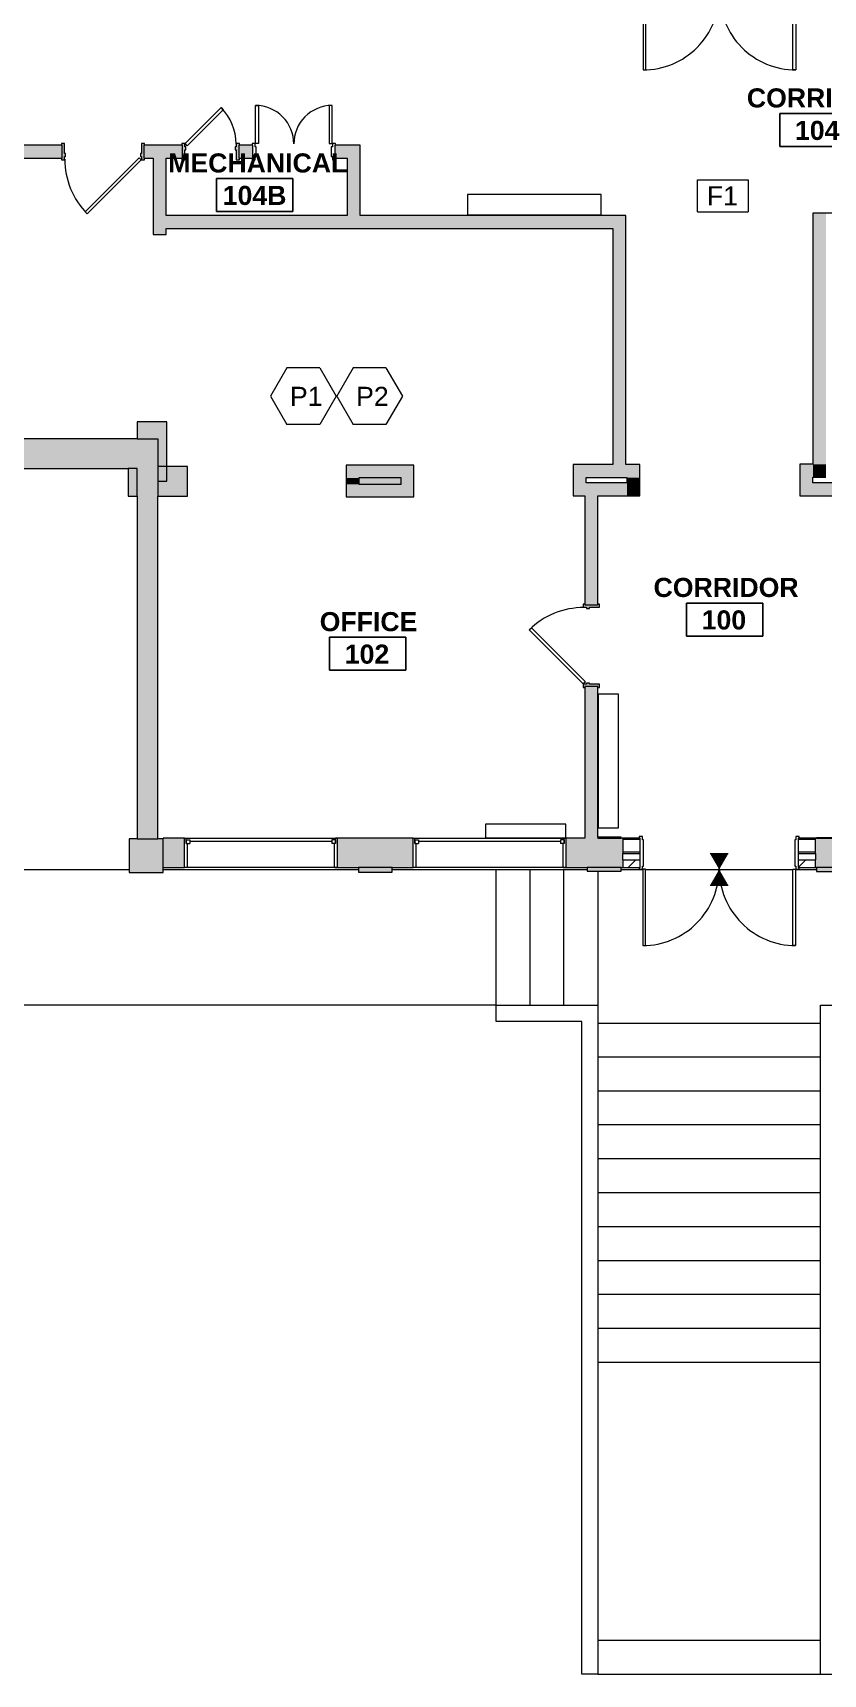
# Model space of a CAD drawing. Header units: inches. Extents: x -1569 to 1282, y -721 to 887.
# Drawn here: x -278 to 95, y -682 to 92 of the extents above; entities that cross this region are included whole.
import ezdxf

# ---------------------------------------------------------------- set-up
doc = ezdxf.new("R2010")
doc.units = ezdxf.units.IN
doc.header["$MEASUREMENT"] = 0
for name, color, linetype, lineweight in [('A-ANNO-KEYN', 231, 'Continuous', 9), ('A-ANNO-NOTE', 131, 'Continuous', 9), ('A-AREA-IDEN', 2, 'Continuous', 9), ('A-DETL', 90, 'Continuous', 13), ('A-DOOR', 31, 'Continuous', 13), ('A-FLOR', 192, 'Continuous', 13), ('A-GLAZ', 151, 'Continuous', 13), ('A-WALL', 113, 'Continuous', 13), ('A-WALL-PATT', 111, 'Continuous', 13), ('I-WALL', 2, 'Continuous', 13), ('M-EQPM', 50, 'Continuous', 13)]:
    doc.layers.add(name, color=color, linetype=linetype, lineweight=lineweight)
doc.styles.add('Arial', font='arial.ttf', dxfattribs={"height": 9})
doc.styles.add('Swis721 Lt BT', font='swissl.ttf', dxfattribs={"height": 9})
doc.styles.add('Swis721 Lt BT_B', font='', dxfattribs={"height": 9})
doc.styles.get('Swis721 Lt BT_B').set_extended_font_data('Swis721 Lt BT', bold=True)

# ---------------------------------------------------------------- blocks, each defined once
blk = doc.blocks.new('Door - Single - Solid Door 36_ x 84_-7220078-FIRST FLOOR FINISH')
at = {"layer": 'A-DOOR'}
h = blk.add_hatch(color=250, dxfattribs=at)
h.paths.add_polyline_path([(-15.63, -2.97), (-15.63, -3.72), (-14.13, -3.72), (-14.13, 0.9), (-13.63, 0.9), (-13.63, 2.4), (-14.13, 2.4), (-14.13, 3.9), (-15.63, 3.9), (-15.63, 3.15), (-15.26, 3.15), (-15.26, -2.97)], flags=0)
h.paths.add_polyline_path([(21.62, 2.4), (21.62, 0.9), (22.12, 0.9), (22.12, -3.72), (23.62, -3.72), (23.62, -2.97), (23.24, -2.97), (23.24, 3.15), (23.62, 3.15), (23.62, 3.9), (22.12, 3.9), (22.12, 2.4)], flags=0)
at = {"layer": 'A-DOOR', "color": 8, "lineweight": 20}
for p, q in [((-14.01, 3.9), (11.45, 29.36)), ((12.42, 28.38), (-13.03, 2.93)), ((11.45, 29.36), (12.42, 28.38)), ((-15.63, 3.9), (-15.63, 3.15)), ((-14.13, 3.9), (-15.63, 3.9)), ((-14.13, 2.4), (-14.13, 3.9)), ((-13.63, 2.4), (-14.13, 2.4)), ((-14.13, -3.72), (-14.13, 0.9)), ((-14.13, 0.9), (-13.63, 0.9)), ((-13.03, 2.93), (-14.01, 3.9)), ((-13.63, 0.9), (-13.63, 2.4)), ((22.12, 2.4), (21.62, 2.4)), ((21.62, 2.4), (21.62, 0.9)), ((21.62, 0.9), (22.12, 0.9)), ((23.62, 3.9), (22.12, 3.9)), ((22.12, 3.9), (22.12, 2.4)), ((22.12, 0.9), (22.12, -3.72)), ((23.62, 3.15), (23.62, 3.9)), ((-15.63, -2.97), (-15.63, -3.72)), ((-15.63, -3.72), (-14.13, -3.72)), ((22.12, -3.72), (23.62, -3.72)), ((23.62, -3.72), (23.62, -2.97))]:
    blk.add_line(p, q, dxfattribs=at)
at = {"layer": 'A-DOOR', "lineweight": 9}
blk.add_arc((-14.01, 3.9), 36, 359.5, 45, dxfattribs=at)
blk = doc.blocks.new('Fixed - 72_ x 72_-6876876-FIRST FLOOR FINISH')
at = {"layer": 'A-GLAZ', "color": 8, "lineweight": 20}
for p, q in [((-36.25, 6.9375), (-37.5, 6.9375)), ((-36.25, 6.9375), (-36.25, -4.4375)), ((33.25, 6.9375), (34.5, 6.9375)), ((33.25, -4.4375), (33.25, 6.9375)), ((-37.5, -6.9375), (-36.75, -6.9375)), ((-36.75, -4.4375), (-35, -4.4375)), ((-36.75, -6.1875), (-36.75, -4.4375)), ((-36.75, -4.4375), (-36.25, -4.4375)), ((-36.75, -4.4375), (-36.75, -6.9375)), ((-36.75, -6.1875), (-35, -6.1875)), ((-35, -6.1875), (-35, -4.4375)), ((-35, -5.3125), (32, -5.3125)), ((32, -6.1875), (32, -4.4375)), ((33.75, -4.4375), (32, -4.4375)), ((33.75, -6.1875), (32, -6.1875)), ((33.25, -4.4375), (33.75, -4.4375)), ((33.75, -6.1875), (33.75, -4.4375)), ((33.75, -4.4375), (33.75, -6.9375)), ((34.5, -6.9375), (33.75, -6.9375))]:
    blk.add_line(p, q, dxfattribs=at)
blk = doc.blocks.new('Door - Single - Solid Door 28_ x 84_-7219934-FIRST FLOOR FINISH')
at = {"layer": 'A-DOOR'}
h = blk.add_hatch(color=250, dxfattribs=at)
h.paths.add_polyline_path([(17.62, -3.72), (17.62, -2.97), (17.24, -2.97), (17.24, 3.15), (17.62, 3.15), (17.62, 3.9), (16.12, 3.9), (16.12, 2.4), (15.62, 2.4), (15.62, 0.9), (16.12, 0.9), (16.12, -3.72), (17.24, -3.72)], flags=0)
h.paths.add_polyline_path([(-8.13, -3.72), (-8.13, 0.9), (-7.63, 0.9), (-7.63, 2.4), (-8.13, 2.4), (-8.13, 3.9), (-9.63, 3.9), (-9.63, 3.15), (-9.26, 3.15), (-9.26, -2.97), (-9.63, -2.97), (-9.63, -3.72), (-9.26, -3.72)], flags=0)
at = {"layer": 'A-DOOR', "color": 8, "lineweight": 20}
for p, q in [((-8.01, 3.9), (8.96, 20.87)), ((9.94, 19.9), (-7.03, 2.93)), ((8.96, 20.87), (9.94, 19.9)), ((-9.63, 3.9), (-9.63, 3.15)), ((-8.13, 3.9), (-9.63, 3.9)), ((-8.13, 2.4), (-8.13, 3.9)), ((-7.63, 2.4), (-8.13, 2.4)), ((-8.13, -3.72), (-8.13, 0.9)), ((-8.13, 0.9), (-7.63, 0.9)), ((-7.03, 2.93), (-8.01, 3.9)), ((-7.63, 0.9), (-7.63, 2.4)), ((16.12, 2.4), (15.62, 2.4)), ((15.62, 2.4), (15.62, 0.9)), ((15.62, 0.9), (16.12, 0.9)), ((17.62, 3.9), (16.12, 3.9)), ((16.12, 3.9), (16.12, 2.4)), ((16.12, 0.9), (16.12, -3.72)), ((17.62, 3.15), (17.62, 3.9)), ((-9.63, -2.97), (-9.63, -3.72)), ((-9.63, -3.72), (-8.13, -3.72)), ((16.12, -3.72), (17.62, -3.72)), ((17.62, -3.72), (17.62, -2.97))]:
    blk.add_line(p, q, dxfattribs=at)
at = {"layer": 'A-DOOR', "lineweight": 9}
blk.add_arc((-8.01, 3.9), 24, 359.5, 45, dxfattribs=at)
blk = doc.blocks.new('Fan Coil Unit 9_5L x 63W x 25_5H - Fan Coil Unit 9_5L x 63W x 25_5H-6914405-FIRST FLOOR FINISH')
at = {"layer": 'M-EQPM', "lineweight": 9}
for p, q in [((-31.5, 4.75), (-31.5, -4.75)), ((31.5, 4.75), (-31.5, 4.75)), ((31.5, -4.75), (31.5, 4.75)), ((-31.5, -4.75), (31.5, -4.75))]:
    blk.add_line(p, q, dxfattribs=at)
blk = doc.blocks.new('Heater 38W x 6_5D x 16H - Heater 38W x 6_5D x 16H-V11-FIRST FLOOR FINISH')
at = {"layer": 'M-EQPM', "lineweight": 9}
for p, q in [((19, 3.25), (-19, 3.25)), ((-19, 3.25), (-19, -3.25)), ((19, -3.25), (19, 3.25)), ((-19, -3.25), (19, -3.25))]:
    blk.add_line(p, q, dxfattribs=at)
blk = doc.blocks.new('Door - Double - Solid 84_ H-7139323-FIRST FLOOR FINISH')
at = {"layer": 'A-DOOR'}
for p, q in [((-38.06, 43.78), (-36.69, 43.78)), ((-38.06, 7.78), (-38.06, 43.78)), ((-36.69, 43.78), (-36.69, 7.78)), ((32.68, 43.78), (32.68, 7.78)), ((34.05, 43.78), (32.68, 43.78)), ((34.05, 7.78), (34.05, 43.78)), ((-36.69, 7.78), (-38.06, 7.78)), ((32.68, 7.78), (34.05, 7.78))]:
    blk.add_line(p, q, dxfattribs=at)
at = {"layer": 'A-DOOR', "lineweight": 9}
for p, q in [((-39.69, 7.78), (-39.69, 7.03)), ((-38.19, 7.78), (-39.69, 7.78)), ((-38.19, 6.28), (-38.19, 7.78)), ((35.68, 7.78), (34.18, 7.78)), ((34.18, 7.78), (34.18, 6.28)), ((35.68, 7.03), (35.68, 7.78)), ((-37.69, 6.28), (-38.19, 6.28)), ((-37.69, -6.1), (-37.69, 6.28)), ((34.18, 6.28), (33.68, 6.28)), ((33.68, 6.28), (33.68, -6.1)), ((-39.69, -6.85), (-39.69, -7.6)), ((-39.69, -7.6), (-38.19, -7.6)), ((-38.19, -7.6), (-38.19, -6.1)), ((-38.19, -6.1), (-37.69, -6.1)), ((33.68, -6.1), (34.18, -6.1)), ((34.18, -6.1), (34.18, -7.6)), ((34.18, -7.6), (35.68, -7.6)), ((35.68, -7.6), (35.68, -6.85))]:
    blk.add_line(p, q, dxfattribs=at)
for centre, start, end in [((-38.06, 7.78), 359.5, 90), ((34.05, 7.78), 90, 180.5)]:
    blk.add_arc(centre, 36, start, end, dxfattribs=at)
blk = doc.blocks.new('Door - Double - Solid - 36_-7221251-FIRST FLOOR FINISH')
at = {"layer": 'A-DOOR'}
for p, q in [((-20.06, 21.9), (-18.69, 21.9)), ((-20.06, 3.9), (-20.06, 21.9)), ((-18.69, 21.9), (-18.69, 3.9)), ((14.68, 21.9), (14.68, 3.9)), ((16.05, 21.9), (14.68, 21.9)), ((16.05, 3.9), (16.05, 21.9)), ((-18.69, 3.9), (-20.06, 3.9)), ((14.68, 3.9), (16.05, 3.9))]:
    blk.add_line(p, q, dxfattribs=at)
at = {"layer": 'A-DOOR', "lineweight": 9}
for p, q in [((-21.69, 3.9), (-21.69, 3.15)), ((-20.19, 3.9), (-21.69, 3.9)), ((-20.19, 2.4), (-20.19, 3.9)), ((-19.69, 2.4), (-20.19, 2.4)), ((-19.69, -2.22), (-19.69, 2.4)), ((16.18, 2.4), (15.68, 2.4)), ((15.68, 2.4), (15.68, -2.22)), ((17.68, 3.9), (16.18, 3.9)), ((16.18, 3.9), (16.18, 2.4)), ((17.68, 3.15), (17.68, 3.9)), ((-21.69, -2.97), (-21.69, -3.72)), ((-21.69, -3.72), (-20.19, -3.72)), ((-20.19, -3.72), (-20.19, -2.22)), ((-20.19, -2.22), (-19.69, -2.22)), ((15.68, -2.22), (16.18, -2.22)), ((16.18, -2.22), (16.18, -3.72)), ((16.18, -3.72), (17.68, -3.72)), ((17.68, -3.72), (17.68, -2.97))]:
    blk.add_line(p, q, dxfattribs=at)
for centre, start, end in [((-20.06, 3.9), 359.5, 90), ((16.05, 3.9), 90, 180.5)]:
    blk.add_arc(centre, 18, start, end, dxfattribs=at)
blk = doc.blocks.new('Door - Double - Solid 84_ H-7205397-FIRST FLOOR FINISH')
at = {"layer": 'A-DOOR'}
for p, q in [((-38.06, 40.34), (-36.69, 40.34)), ((-38.06, 4.34), (-38.06, 40.34)), ((-36.69, 40.34), (-36.69, 4.34)), ((32.68, 40.34), (32.68, 4.34)), ((34.05, 40.34), (32.68, 40.34)), ((34.05, 4.34), (34.05, 40.34)), ((-36.69, 4.34), (-38.06, 4.34)), ((32.68, 4.34), (34.05, 4.34))]:
    blk.add_line(p, q, dxfattribs=at)
at = {"layer": 'A-DOOR', "lineweight": 9}
for p, q in [((-39.69, 4.34), (-39.69, 3.59)), ((-38.19, 4.34), (-39.69, 4.34)), ((-38.19, 2.84), (-38.19, 4.34)), ((-37.94, 2.84), (-38.19, 2.84)), ((34.18, 2.84), (34.06, 2.84)), ((35.68, 4.34), (34.18, 4.34)), ((34.18, 4.34), (34.18, 2.84)), ((35.68, 3.59), (35.68, 4.34)), ((-39.69, -3.41), (-39.69, -4.16)), ((-39.69, -4.16), (-38.19, -4.16)), ((-38.19, -4.16), (-38.19, -2.66)), ((-38.19, -2.66), (-37.94, -2.66)), ((34.06, -2.66), (34.18, -2.66)), ((34.18, -2.66), (34.18, -4.16)), ((34.18, -4.16), (35.68, -4.16)), ((35.68, -4.16), (35.68, -3.41))]:
    blk.add_line(p, q, dxfattribs=at)
for centre, start, end in [((-38.06, 4.34), 359.5, 90), ((34.05, 4.34), 90, 180.5)]:
    blk.add_arc(centre, 36, start, end, dxfattribs=at)
blk = doc.blocks.new('Room Tag - Room Name and Number-3379422-FIRST FLOOR FINISH')
at = {"layer": 'A-AREA-IDEN'}
for p, q in [((-0.1881, -0.1636), (-0.1881, -0.0018)), ((-0.1881, -0.0018), (0.1869, -0.0018)), ((0.1869, -0.0018), (-0.1881, -0.0018)), ((-0.1881, -0.0018), (-0.1881, -0.1636)), ((0.1869, -0.0018), (0.1869, -0.1636)), ((0.1869, -0.1636), (0.1869, -0.0018)), ((0.1869, -0.1636), (-0.1881, -0.1636)), ((-0.1881, -0.1636), (0.1869, -0.1636))]:
    blk.add_line(p, q, dxfattribs=at)
blk = doc.blocks.new('Finish symbol-hexagon - Finish symbol-hexagon-3139208-FIRST FLOOR FINISH')
at = {"layer": 'A-ANNO-NOTE'}
for p, q in [((-0.0807, 0.1398), (-0.1614, 0)), ((0.0807, 0.1398), (-0.0807, 0.1398)), ((0.0807, 0.1398), (0.1614, 0)), ((-0.1614, 0), (-0.0807, -0.1398)), ((0.1614, 0), (0.0807, -0.1398)), ((0.0807, -0.1398), (-0.0807, -0.1398))]:
    blk.add_line(p, q, dxfattribs=at)
blk = doc.blocks.new('Finish Transition symbol - Finish Transition symbol-3518232-FIRST FLOOR FINISH')
at = {"layer": 'A-ANNO-NOTE'}
for points in [[(0.0447, 0.0773), (0, 0), (-0.0447, 0.0773)], [(0.0447, -0.0773), (-0.0447, -0.0773), (0, 0)]]:
    blk.add_hatch(color=256, dxfattribs=at).paths.add_polyline_path(points, flags=0)
for p, q in [((0.0447, 0.0773), (-0.0447, 0.0773)), ((-0.0447, -0.0773), (0.0447, -0.0773))]:
    blk.add_line(p, q, dxfattribs=at)
blk = doc.blocks.new('Keynote Tag - Keynote Number - Boxed-135510-FIRST FLOOR FINISH')
at = {"layer": 'A-ANNO-KEYN'}
for p, q in [((-0.125, -0.0792), (-0.125, 0.0781)), ((-0.125, 0.0781), (0.125, 0.0781)), ((0.125, 0.0781), (0.125, -0.0792)), ((-0.125, -0.0792), (0.125, -0.0792))]:
    blk.add_line(p, q, dxfattribs=at)

msp = doc.modelspace()

# ---------------------------------------------------------------- hatches: boundary and pattern name
at = {"layer": 'A-WALL'}
for points in [[(-218.86, -119.28), (-214.74, -119.28), (-214.74, -91.28), (-228.74, -91.28), (-228.74, -99.35), (-218.86, -99.35), (-218.86, -113.22)], [(-104.12, -120.7), (-104.12, -117.7), (-124.14, -117.7), (-124.13, -120.7)], [(-232.43, -303.86), (-216.43, -303.86), (-216.43, -287.86), (-218.86, -287.86), (-218.86, -288.02), (-228.74, -288.02), (-228.74, -287.86), (-232.43, -287.86)], [(-124.34, -303.65), (-108.34, -303.65), (-108.34, -301.48), (-124.34, -301.48)]]:
    msp.add_hatch(color=250, dxfattribs=at).paths.add_polyline_path(points, flags=0)
h = msp.add_hatch(color=250, dxfattribs=at)
h.paths.add_polyline_path([(-228.74, -126.28), (-228.74, -113.22), (-232.86, -113.22), (-232.86, -126.28)], flags=0)
h.paths.add_polyline_path([(-218.86, -126.28), (-204.86, -126.28), (-204.86, -112.28), (-218.86, -112.28), (-218.86, -113.22)], flags=0)
h = msp.add_hatch(color=250, dxfattribs=at)
h.paths.add_polyline_path([(-16.42, -303.2), (-0.42, -303.2), (-0.42, -301.48), (-16.42, -301.48)], flags=0)
h.paths.add_polyline_path([(-0.42, -287.6), (-0.42, -287.2), (-11.35, -287.2), (-11.35, -287.6)], flags=0)
h = msp.add_hatch(color=250, dxfattribs=at)
h.paths.add_polyline_path([(107.74, -303.37), (107.74, -301.48), (91.74, -301.48), (91.74, -303.37)], flags=0)
h.paths.add_polyline_path([(91.74, -287.6), (103.57, -287.6), (103.57, -287.37), (91.74, -287.37)], flags=0)
at = {"layer": 'A-WALL-PATT', "lineweight": 9}
h = msp.add_hatch(color=7, dxfattribs=at)
h.paths.add_polyline_path([(-123.48, 33.07), (-123.48, 39.2), (-135.47, 39.2), (-135.47, 33.07), (-129.61, 33.07)], flags=0)
h.paths.add_polyline_path([(-174.09, 33.07), (-174.09, 39.2), (-180.78, 39.2), (-180.78, 33.07)], flags=0)
h.paths.add_polyline_path([(-221.09, 33.07), (-207.28, 33.07), (-207.28, 39.2), (-225.54, 39.2), (-225.54, 33.07)], flags=0)
h.paths.add_polyline_path([(-264.04, 33.07), (-264.04, 39.2), (-418.61, 39.2), (-418.61, 33.07), (-327.24, 33.07)], flags=0)
for points in [[(-221.09, -2.93), (-214.97, -2.93), (-214.97, 33.07), (-221.09, 33.07), (-221.09, 14.54)], [(-123.48, 6.07), (-123.48, 33.07), (-129.61, 33.07), (-129.61, 6.07)], [(-4.33, -0.05), (-4.33, 6.07), (-214.97, 6.07), (-214.97, -0.05), (-144.4, -0.05)], [(-4.33, -111.42), (1.79, -111.42), (1.79, 6.07), (-4.33, 6.07), (-4.33, -36.8)], [(90.15, -111.24), (96.27, -111.24), (96.27, 7.1), (90.15, 7.1), (90.15, -88.15)], [(-228.74, -288.02), (-218.86, -288.02), (-218.86, -113.22), (-228.74, -113.22), (-228.74, -287.86)], [(-104.12, -117.7), (-104.12, -111.7), (-130.14, -111.7), (-130.14, -117.7), (-124.14, -117.7)], [(-98.12, -126.7), (-98.12, -111.7), (-104.12, -111.7), (-104.12, -126.7)], [(-16.83, -126.17), (-16.83, -111.42), (-22.96, -111.42), (-22.96, -126.17), (-17.47, -126.17)], [(-4.33, -117.54), (-4.33, -111.42), (-16.83, -111.42), (-16.83, -117.54)], [(8.51, -117.54), (8.51, -111.42), (-4.33, -111.42), (-4.33, -117.54), (2.39, -117.54)], [(84.02, -126.1), (90.15, -126.1), (90.15, -111.24), (84.02, -111.24)], [(96.27, -117.37), (96.27, -111.24), (90.15, -111.24), (90.15, -117.37)], [(-124.13, -120.7), (-124.14, -117.7), (-130.14, -117.7), (-130.13, -120.7)], [(-104.12, -126.7), (-104.12, -120.7), (-130.13, -120.7), (-130.12, -126.7)], [(2.39, -126.17), (2.39, -120.04), (-16.83, -120.04), (-16.83, -126.17), (-11.35, -126.17)], [(2.39, -126.17), (8.51, -126.17), (8.51, -117.54), (2.39, -117.54), (2.39, -120.04)], [(103.57, -126.1), (103.57, -119.98), (90.15, -119.98), (90.15, -126.1)]]:
    msp.add_hatch(color=7, dxfattribs=at).paths.add_polyline_path(points, flags=0)
h = msp.add_hatch(color=7, dxfattribs=at)
h.paths.add_polyline_path([(-735.22, -113.22), (-629.66, -113.22), (-629.66, -99.35), (-735.22, -99.35)], flags=0)
h.paths.add_polyline_path([(-591.16, -113.22), (-218.86, -113.22), (-218.86, -99.35), (-591.16, -99.35), (-591.16, -106.47)], flags=0)
h = msp.add_hatch(color=7, dxfattribs=at)
h.paths.add_polyline_path([(-17.47, -287.6), (-11.35, -287.6), (-11.35, -216.11), (-17.47, -216.11), (-17.47, -242.19)], flags=0)
h.paths.add_polyline_path([(-17.47, -177.61), (-11.35, -177.61), (-11.35, -126.17), (-17.47, -126.17), (-17.47, -139.49)], flags=0)
h = msp.add_hatch(color=7, dxfattribs=at)
h.paths.add_polyline_path([(0.4, -301.48), (0.4, -287.6), (-26.43, -287.6), (-26.43, -301.48), (-0.42, -301.48)], flags=0)
h.paths.add_polyline_path([(-98.43, -301.48), (-98.43, -287.6), (-134.39, -287.6), (-134.39, -301.48), (-108.34, -301.48)], flags=0)
h.paths.add_polyline_path([(-216.43, -301.48), (-206.39, -301.48), (-206.39, -287.6), (-216.43, -287.6)], flags=0)
h = msp.add_hatch(dxfattribs=at)
h.set_pattern_fill('FP_4', color=256, style=0, pattern_type=2)
h.set_pattern_definition([(0, (0, 0), (30.72, 7.68), [1.267, -21.773, 1.267, -21.773, -122.88]), (0, (0, 0), (30.72, 7.68), [-46.08, 1.267, -44.813, 1.267, -21.773, -53.76]), (0, (0, 0), (30.72, 7.68), [-115.2, 1.267, -14.093, 1.267, -37.133]), (120, (11.52, 3.84), (-22.01108, 22.7643), [1.267, -21.773, 1.267, -21.773, -122.88]), (120, (11.52, 3.84), (-22.01108, 22.7643), [-46.08, 1.267, -44.813, 1.267, -21.773, -53.76]), (120, (11.52, 3.84), (-22.01108, 22.7643), [-115.2, 1.267, -14.093, 1.267, -37.133]), (240, (15.36, 19.2), (-8.70892, -30.4443), [1.267, -21.773, 1.267, -21.773, -122.88]), (240, (15.36, 19.2), (-8.70892, -30.4443), [-46.08, 1.267, -44.813, 1.267, -21.773, -53.76]), (240, (15.36, 19.2), (-8.70892, -30.4443), [-115.2, 1.267, -14.093, 1.267, -37.133])])
h.paths.add_polyline_path([(91.4, -288.1), (91.4, -287.6), (83.21, -287.6), (83.21, -288.1)], flags=0)
h.paths.add_polyline_path([(0.4, -288.1), (8.59, -288.1), (8.59, -287.6), (0.4, -287.6)], flags=0)
h = msp.add_hatch(color=7, dxfattribs=at)
h.paths.add_polyline_path([(308.47, -301.48), (310.46, -301.48), (310.46, -287.6), (298.49, -287.6), (298.49, -301.48)], flags=0)
h.paths.add_polyline_path([(200.49, -301.48), (226.49, -301.48), (226.49, -287.6), (190.24, -287.6), (190.24, -301.48)], flags=0)
h.paths.add_polyline_path([(107.74, -301.48), (118.24, -301.48), (118.24, -287.6), (91.4, -287.6), (91.4, -301.48), (91.74, -301.48)], flags=0)
h = msp.add_hatch(dxfattribs=at)
h.set_pattern_fill('FP_8', color=256, style=0, pattern_type=2)
h.set_pattern_definition([(45, (0, 0), (-8.01223, 8.01223), [])])
h.paths.add_polyline_path([(8.59, -301.48), (8.59, -297.85), (0.4, -297.85), (0.4, -301.48)], flags=0)
h.paths.add_polyline_path([(91.4, -301.48), (91.4, -297.85), (83.21, -297.85), (83.21, -301.48)], flags=0)

# ---------------------------------------------------------------- linework, layer by layer
at = {"layer": 'A-DETL', "lineweight": 9}
for p, q in [((-59.35, -366.37), (-59.35, -302.37)), ((-43.35, -366.37), (-43.35, -302.37)), ((-27.35, -366.37), (-27.35, -302.37)), ((-59.35, -366.37), (-1331.35, -366.37)), ((93.65, -390.87), (-11.35, -390.87)), ((93.65, -406.87), (-11.35, -406.87)), ((93.65, -422.87), (-11.35, -422.87)), ((93.65, -438.87), (-11.35, -438.87)), ((93.65, -454.87), (-11.35, -454.87)), ((93.65, -470.87), (-11.35, -470.87)), ((93.65, -486.87), (-11.35, -486.87)), ((93.65, -502.87), (-11.35, -502.87)), ((93.65, -518.87), (-11.35, -518.87)), ((93.65, -534.87), (-11.35, -534.87)), ((-11.35, -665.87), (93.65, -665.87)), ((-11.35, -681.87), (93.65, -681.87))]:
    msp.add_line(p, q, dxfattribs=at)
at = {"layer": 'A-FLOR'}
for p, q in [((-736.93, -302.37), (-232.43, -302.37)), ((-216.43, -302.37), (-124.34, -302.37)), ((-108.34, -302.37), (-16.42, -302.37)), ((-11.35, -303.2), (-11.35, -366.37)), ((-0.42, -302.37), (9.84, -302.37)), ((11.21, -302.37), (80.58, -302.37)), ((81.96, -302.37), (91.74, -302.37)), ((-11.35, -374.87), (93.65, -374.87))]:
    msp.add_line(p, q, dxfattribs=at)
at = {"layer": 'A-WALL', "color": 8, "lineweight": 20}
for p, q in [((-214.74, -91.28), (-228.74, -91.28)), ((-228.74, -91.28), (-228.74, -99.35)), ((-214.74, -119.28), (-214.74, -91.28)), ((-228.74, -99.35), (-383.39, -99.35)), ((-591.16, -113.22), (-232.86, -113.22)), ((-232.86, -113.22), (-232.86, -126.28)), ((-204.86, -112.28), (-218.86, -112.28)), ((-204.86, -126.28), (-204.86, -112.28)), ((-98.12, -111.7), (-130.14, -111.7)), ((-130.14, -111.7), (-130.12, -126.7)), ((-98.12, -126.7), (-98.12, -111.7)), ((-218.86, -119.28), (-214.74, -119.28)), ((-232.86, -126.28), (-228.74, -126.28)), ((-228.74, -126.28), (-228.74, -287.86)), ((-218.86, -287.86), (-218.86, -126.28)), ((-218.86, -126.28), (-204.86, -126.28)), ((-130.12, -126.7), (-98.12, -126.7)), ((-232.43, -287.86), (-232.43, -303.86)), ((-228.74, -287.86), (-232.43, -287.86)), ((-216.43, -287.86), (-218.86, -287.86)), ((-206.39, -287.6), (-216.43, -287.6)), ((-216.43, -287.6), (-216.43, -287.86)), ((-206.39, -301.48), (-206.39, -287.6)), ((-98.43, -287.6), (-134.39, -287.6)), ((-134.39, -287.6), (-134.39, -301.48)), ((-98.43, -301.48), (-98.43, -287.6)), ((-17.47, -287.6), (-26.43, -287.6)), ((-26.43, -287.6), (-26.43, -301.48)), ((-0.42, -287.2), (-11.35, -287.2)), ((-0.42, -287.6), (-0.42, -287.2)), ((0.4, -287.6), (-0.42, -287.6)), ((91.74, -287.6), (91.4, -287.6)), ((91.74, -287.37), (91.74, -287.6)), ((103.57, -287.37), (91.74, -287.37)), ((-216.43, -303.86), (-216.43, -301.48)), ((-216.43, -301.48), (-206.39, -301.48)), ((-134.39, -301.48), (-124.34, -301.48)), ((-124.34, -301.48), (-124.34, -303.65)), ((-108.34, -303.65), (-108.34, -301.48)), ((-108.34, -301.48), (-98.43, -301.48)), ((-26.43, -301.48), (-16.42, -301.48)), ((-16.42, -301.48), (-16.42, -303.2)), ((-0.42, -303.2), (-0.42, -301.48)), ((-0.42, -301.48), (0.4, -301.48)), ((91.4, -301.48), (91.74, -301.48)), ((91.74, -301.48), (91.74, -303.37)), ((-232.43, -303.86), (-216.43, -303.86)), ((-124.34, -303.65), (-108.34, -303.65)), ((-16.42, -303.2), (-0.42, -303.2)), ((91.74, -303.37), (107.74, -303.37))]:
    msp.add_line(p, q, dxfattribs=at)
at = {"layer": 'A-WALL', "lineweight": 9}
for p, q in [((-228.74, -99.35), (-218.86, -99.35)), ((-218.86, -99.35), (-218.86, -113.22)), ((-228.74, -113.22), (-232.86, -113.22)), ((-228.74, -126.28), (-228.74, -113.22)), ((-218.86, -112.28), (-218.86, -113.22)), ((-218.86, -113.22), (-218.86, -126.28)), ((-218.86, -113.22), (-218.86, -119.28)), ((-104.12, -117.7), (-124.14, -117.7)), ((-124.14, -117.7), (-124.13, -120.7)), ((-124.13, -120.7), (-104.12, -120.7)), ((-104.12, -120.7), (-104.12, -117.7)), ((-228.74, -288.02), (-228.74, -287.86)), ((-218.86, -288.02), (-228.74, -288.02)), ((-218.86, -287.86), (-218.86, -288.02)), ((-216.43, -301.48), (-216.43, -287.86)), ((-206.39, -287.6), (-134.39, -287.6)), ((-98.43, -287.6), (-26.43, -287.6)), ((-11.35, -287.2), (-11.35, -287.6)), ((-11.35, -287.6), (-0.42, -287.6)), ((91.74, -287.6), (103.57, -287.6)), ((-134.39, -301.48), (-206.39, -301.48)), ((-108.34, -301.48), (-124.34, -301.48)), ((-26.43, -301.48), (-98.43, -301.48)), ((-0.42, -301.48), (-16.42, -301.48)), ((107.74, -301.48), (91.74, -301.48)), ((-59.35, -366.37), (-11.35, -366.37)), ((-59.35, -373.99), (-59.35, -366.37)), ((-11.35, -366.37), (-11.35, -681.87)), ((93.65, -681.87), (93.65, -366.37)), ((93.65, -366.37), (726.61, -366.37)), ((-18.97, -373.99), (-59.35, -373.99)), ((-18.97, -681.87), (-18.97, -373.99)), ((-11.35, -681.87), (-18.97, -681.87)), ((93.65, -681.87), (101.28, -681.87))]:
    msp.add_line(p, q, dxfattribs=at)
at = {"layer": 'A-WALL'}
for p, q in [((8.59, -287.6), (0.4, -287.6)), ((0.4, -287.6), (0.4, -294.85)), ((0.4, -288.1), (8.59, -288.1)), ((0.4, -294.1), (8.59, -294.1)), ((8.59, -301.48), (8.59, -287.6)), ((91.4, -287.6), (83.21, -287.6)), ((83.21, -287.6), (83.21, -301.48)), ((83.21, -288.1), (91.4, -288.1)), ((83.21, -294.1), (91.4, -294.1)), ((91.4, -294.85), (91.4, -287.6)), ((0.4, -294.85), (8.59, -294.85)), ((0.4, -297.85), (0.4, -301.48)), ((0.4, -297.85), (8.59, -297.85)), ((0.4, -301.48), (8.59, -301.48)), ((83.21, -294.85), (91.4, -294.85)), ((83.21, -297.85), (91.4, -297.85)), ((83.21, -301.48), (91.4, -301.48)), ((91.4, -301.48), (91.4, -297.85))]:
    msp.add_line(p, q, dxfattribs=at)
at = {"layer": 'A-WALL', "color": 55}
for p, q in [((0.4, -297.85), (0.4, -294.85)), ((91.4, -294.85), (91.4, -297.85))]:
    msp.add_line(p, q, dxfattribs=at)
at = {"layer": 'I-WALL', "color": 8, "lineweight": 20}
for p, q in [((-264.04, 39.2), (-418.61, 39.2)), ((-264.04, 33.07), (-264.04, 39.2)), ((-207.28, 39.2), (-225.54, 39.2)), ((-225.54, 39.2), (-225.54, 33.07)), ((-207.28, 33.07), (-207.28, 39.2)), ((-174.09, 39.2), (-180.78, 39.2)), ((-180.78, 39.2), (-180.78, 33.07)), ((-174.09, 33.07), (-174.09, 39.2)), ((-123.48, 39.2), (-135.47, 39.2)), ((-135.47, 39.2), (-135.47, 33.07)), ((-123.48, 6.07), (-123.48, 39.2)), ((-383.37, 33.07), (-264.04, 33.07)), ((-225.54, 33.07), (-221.09, 33.07)), ((-221.09, 33.07), (-221.09, -2.93)), ((-214.97, 33.07), (-207.28, 33.07)), ((-214.97, 6.07), (-214.97, 33.07)), ((-180.78, 33.07), (-174.09, 33.07)), ((-135.47, 33.07), (-129.61, 33.07)), ((-129.61, 33.07), (-129.61, 6.07)), ((-129.61, 6.07), (-214.97, 6.07)), ((1.79, 6.07), (-123.48, 6.07)), ((1.79, -111.42), (1.79, 6.07)), ((90.15, 7.1), (90.15, -111.24)), ((200.1, 7.1), (90.15, 7.1)), ((-221.09, -2.93), (-214.97, -2.93)), ((-214.97, -0.05), (-4.33, -0.05)), ((-214.97, -2.93), (-214.97, -0.05)), ((-4.33, -0.05), (-4.33, -111.42)), ((-4.33, -111.42), (-22.96, -111.42)), ((-22.96, -111.42), (-22.96, -126.17)), ((8.51, -111.42), (1.79, -111.42)), ((8.51, -126.17), (8.51, -111.42)), ((90.15, -111.24), (84.02, -111.24)), ((84.02, -111.24), (84.02, -126.1)), ((-16.83, -117.54), (2.39, -117.54)), ((-16.83, -120.04), (-16.83, -117.54)), ((2.39, -120.04), (-16.83, -120.04)), ((2.39, -117.54), (2.39, -120.04)), ((90.15, -119.98), (90.15, -117.37)), ((90.15, -117.37), (96.27, -117.37)), ((109.69, -119.98), (90.15, -119.98)), ((-22.96, -126.17), (-17.47, -126.17)), ((-17.47, -126.17), (-17.47, -177.61)), ((-11.35, -126.17), (8.51, -126.17)), ((-11.35, -177.61), (-11.35, -126.17)), ((84.02, -126.1), (103.57, -126.1)), ((-17.47, -177.61), (-11.35, -177.61)), ((-17.47, -216.11), (-17.47, -287.6)), ((-11.35, -216.11), (-17.47, -216.11)), ((-11.35, -287.2), (-11.35, -216.11))]:
    msp.add_line(p, q, dxfattribs=at)

# ---------------------------------------------------------------- block references
at = {"layer": 'A-ANNO-KEYN', "xscale": 95.99999999999994, "yscale": 95.99999999999994, "zscale": 95.99999999999994}
msp.add_blockref('Keynote Tag - Keynote Number - Boxed-135510-FIRST FLOOR FINISH', (47.61, 15.34), dxfattribs=at)
at = {"layer": 'A-ANNO-NOTE', "xscale": 96, "yscale": 96, "zscale": 96}
for name, p in [('Finish symbol-hexagon - Finish symbol-hexagon-3139208-FIRST FLOOR FINISH', (-150.27, -79.14)), ('Finish symbol-hexagon - Finish symbol-hexagon-3139208-FIRST FLOOR FINISH', (-119.06, -79.14)), ('Finish Transition symbol - Finish Transition symbol-3518232-FIRST FLOOR FINISH', (45.9, -302.37))]:
    msp.add_blockref(name, p, dxfattribs=at)
at = {"layer": 'A-AREA-IDEN', "xscale": 95.99999999999994, "yscale": 95.99999999999994, "zscale": 95.99999999999994}
for p in [(92.56, 54.29), (-173.17, 23.62), (48.53, -176.58), (-119.84, -192.7)]:
    msp.add_blockref('Room Tag - Room Name and Number-3379422-FIRST FLOOR FINISH', p, dxfattribs=at)
at = {"layer": 'A-DOOR'}
for name, p, rotation in [('Door - Double - Solid 84_ H-7205397-FIRST FLOOR FINISH', (44.02, 115.03), 180), ('Door - Single - Solid Door 36_ x 84_-7220078-FIRST FLOOR FINISH', (-240.8, 36.23), 180), ('Door - Single - Solid Door 36_ x 84_-7220078-FIRST FLOOR FINISH', (-14.32, -200.85), 89.99999999999991), ('Door - Double - Solid 84_ H-7139323-FIRST FLOOR FINISH', (43.89, -294.45), 180)]:
    msp.add_blockref(name, p, dxfattribs=dict(at, rotation=rotation))
for name, p in [('Door - Single - Solid Door 28_ x 84_-7219934-FIRST FLOOR FINISH', (-198.03, 36.05)), ('Door - Double - Solid - 36_-7221251-FIRST FLOOR FINISH', (-152.78, 36.05))]:
    msp.add_blockref(name, p, dxfattribs=at)
at = {"layer": 'A-GLAZ', "rotation": 180}
for p in [(-171.89, -294.54), (-63.93, -294.54)]:
    msp.add_blockref('Fixed - 72_ x 72_-6876876-FIRST FLOOR FINISH', p, dxfattribs=at)
at = {"layer": 'M-EQPM', "lineweight": 9}
for name, p in [('Fan Coil Unit 9_5L x 63W x 25_5H - Fan Coil Unit 9_5L x 63W x 25_5H-6914405-FIRST FLOOR FINISH', (-41.27, 11.14)), ('Heater 38W x 6_5D x 16H - Heater 38W x 6_5D x 16H-V11-FIRST FLOOR FINISH', (-45.41, -284.17))]:
    msp.add_blockref(name, p, dxfattribs=at)
at = {"layer": 'M-EQPM', "lineweight": 9, "rotation": 89.99999999999991}
msp.add_blockref('Fan Coil Unit 9_5L x 63W x 25_5H - Fan Coil Unit 9_5L x 63W x 25_5H-6914405-FIRST FLOOR FINISH', (-6.41, -251.17), dxfattribs=at)

# ---------------------------------------------------------------- texts
at = {"layer": 'A-ANNO-KEYN', "insert": (40.08, 19.79), "char_height": 9, "width": 17.877, "attachment_point": 1, "style": 'Arial'}
msp.add_mtext('F1', dxfattribs=at)
at = {"layer": 'A-ANNO-NOTE', "char_height": 9, "width": 17.574, "attachment_point": 1, "style": 'Swis721 Lt BT'}
for s, insert in [('P1', (-156.62, -74.74)), ('P2', (-125.4, -74.74))]:
    msp.add_mtext(s, dxfattribs=dict(at, insert=insert))
at = {"layer": 'A-AREA-IDEN', "char_height": 9, "attachment_point": 1, "style": 'Swis721 Lt BT_B'}
for s, insert, width in [('CORRIDOR', (58.95, 66.01), 81.204), ('104', (81.66, 50.69), 25.452), ('MECHANICAL', (-214.04, 35.34), 98.778), ('104B', (-188.32, 20.02), 35.754), ('CORRIDOR', (14.93, -164.86), 81.204), ('OFFICE', (-142.58, -180.98), 54.843), ('100', (37.64, -180.18), 25.452), ('102', (-130.73, -196.3), 25.452)]:
    msp.add_mtext(s, dxfattribs=dict(at, insert=insert, width=width))

doc.saveas('drawing.dxf')
